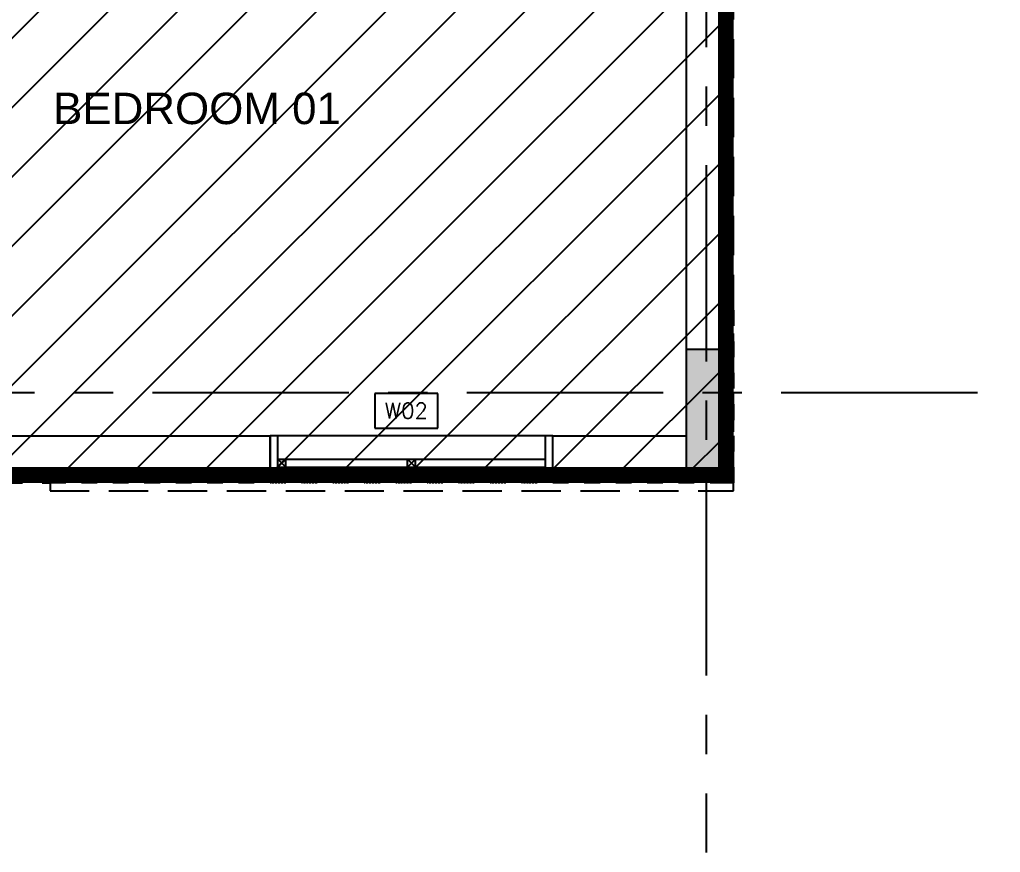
# Model space of a CAD drawing. Header units: centimetres. Extents: x -7408 to 35293, y -3951 to 3084.
# Drawn here: x -854 to -230, y 523 to 1053 of the extents above; entities that cross this region are included whole.
import ezdxf

# ---------------------------------------------------------------- set-up
doc = ezdxf.new("R2010")
doc.units = ezdxf.units.CM
doc.header["$LTSCALE"] = 100
doc.header["$MEASUREMENT"] = 0
doc.header["$PDMODE"] = 35
doc.header["$PDSIZE"] = 2
doc.linetypes.add('A0-01 FLOOR PLANS$0$HIDDEN', pattern=[0.375, 0.25, -0.125])
doc.linetypes.add('GRID$0$GRID$0$XREF GRID$0$GRIDS$0$CENTER', pattern=[2, 1.25, -0.25, 0.25, -0.25])
for name, color, linetype in [('A0-01 FLOOR PLANS$0$HIDDEN', 8, 'A0-01 FLOOR PLANS$0$HIDDEN'), ('A0-01 FLOOR PLANS$0$HIDDEN -03', 8, 'A0-01 FLOOR PLANS$0$HIDDEN'), ('A0-01 FLOOR PLANS$0$TEXT', 3, 'Continuous'), ('A0-01 FLOOR PLANS$0$TEXT-SCHED', 3, 'Continuous'), ('A0-01 FLOOR PLANS$0$WALL-01', 7, 'Continuous'), ('A0-01 FLOOR PLANS$0$WINDOW', 1, 'Continuous'), ('DCCA-USABLE AREA', 10, 'Continuous'), ('GRID$0$XREF GRID', 11, 'GRID$0$GRID$0$XREF GRID$0$GRIDS$0$CENTER'), ('XREF GF COL$0$COLUMN', 6, 'Continuous'), ('XREF GF COL$0$COLUMN HATCH', 201, 'Continuous')]:
    doc.layers.add(name, color=color, linetype=linetype)
doc.styles.add('A0-01 FLOOR PLANS$0$A0-01 GROUND FLOOR PLAN - For Entry modification$0$ROMANS', font='romans')
doc.styles.add('A0-01 FLOOR PLANS$0$ART-PS-1', font='arial.ttf', dxfattribs={"height": 20})
doc.dimstyles.new('A0-01 FLOOR PLANS$0$A0-01 GROUND FLOOR PLAN - For Entry modification$0$text', dxfattribs={"dimtxt": 18, "dimasz": 10, "dimexe": 10, "dimexo": 10, "dimgap": -6, "dimtad": 1, "dimtih": 1, "dimtoh": 1, "dimdec": 0, "dimdsep": 46, "dimtxsty": 'A0-01 FLOOR PLANS$0$A0-01 GROUND FLOOR PLAN - For Entry modification$0$ROMANS', "dimblk1": 'A0-01 FLOOR PLANS$0$A0-01 GROUND FLOOR PLAN - For Entry modification$0$_ARCHTICK', "dimblk2": 'A0-01 FLOOR PLANS$0$A0-01 GROUND FLOOR PLAN - For Entry modification$0$_ARCHTICK', "dimsah": 1, "dimcen": 25, "dimdle": 10, "dimse1": 1, "dimse2": 1, "dimsd1": 1, "dimsd2": 1, "dimclrd": 1, "dimclre": 1, "dimclrt": 2, "dimadec": 0, "dimazin": 0, "dimtfac": 1, "dimtdec": 0, "dimtmove": 2, "dimatfit": 3, "dimldrblk": 'A0-01 FLOOR PLANS$0$A0-01 GROUND FLOOR PLAN - For Entry modification$0$_ARCHTICK', "dimfxl": 1, "dimtolj": 1, "dimtzin": 0, "dimarcsym": 0})

# ---------------------------------------------------------------- blocks, each defined once
blk = doc.blocks.new('XREF GF COL')
at = {"layer": 'XREF GF COL$0$COLUMN HATCH'}
blk.add_hatch(color=256, dxfattribs=at).paths.add_polyline_path([(-10714.7, 843), (-10739.7, 843), (-10739.7, 763), (-10714.7, 763)])
at = {"layer": 'XREF GF COL$0$COLUMN'}
blk.add_lwpolyline([(-10739.7, 843), (-10714.7, 843), (-10714.7, 763), (-10739.7, 763)], close=True, dxfattribs=at)
blk = doc.blocks.new('GRID')
at = {"layer": 'GRID$0$XREF GRID'}
for p, q in [((-417.5, 2960.33, 0), (-417.5, 522.76)), ((-1969.8, 815.5), (-230.24, 815.5))]:
    blk.add_line(p, q, dxfattribs=at)
blk = doc.blocks.new('*D569')
at = {"layer": 'A0-01 FLOOR PLANS$0$TEXT-SCHED', "color": 1, "lineweight": -2, "transparency": 16777216}
for p, q in [((-588.15, 814.88), (-628.24, 814.88)), ((-628.24, 814.88), (-628.24, 792.88)), ((-588.15, 792.88), (-588.15, 814.88)), ((-628.24, 792.88), (-588.15, 792.88))]:
    blk.add_line(p, q, dxfattribs=at)
at = {"layer": 'Defpoints', "color": 0, "transparency": 16777216}
blk.add_point((-608.2, 803.88), dxfattribs=at)
blk.add_point((-608.2, 803.88), dxfattribs=at)
blk.add_point((-608.2, 803.88), dxfattribs=at)
at = {"layer": 'A0-01 FLOOR PLANS$0$TEXT-SCHED', "color": 2, "transparency": 16777216, "insert": (-608.2, 803.88), "char_height": 8, "width": 47.1429, "attachment_point": 5, "style": 'A0-01 FLOOR PLANS$0$A0-01 GROUND FLOOR PLAN - For Entry modification$0$ROMANS'}
blk.add_mtext('\\A1;{\\H1.25x;W02}', dxfattribs=at)
blk = doc.blocks.new('A0-01 FLOOR PLANS$0$A0-01 GROUND FLOOR PLAN - For Entry modification$0$_ARCHTICK')
at = {"color": 0, "linetype": 'ByBlock', "const_width": 0.15}
blk.add_lwpolyline([(-0.5, -0.5), (0.5, 0.5)], dxfattribs=at)
blk = doc.blocks.new('A0-01 FLOOR PLANS$0$ALW02')
at = {"layer": 'A0-01 FLOOR PLANS$0$WINDOW'}
for p, q in [((-520, 788), (-690, 788)), ((-690, 773), (-520, 773)), ((-690, 768), (-690, 773)), ((-690, 773), (-685, 768)), ((-690, 768), (-685, 773)), ((-690, 768), (-520, 768)), ((-685, 768), (-685, 773)), ((-607.5, 768), (-607.5, 773)), ((-607.5, 773), (-602.5, 768)), ((-607.5, 768), (-602.5, 773)), ((-607.5, 763), (-607.5, 768)), ((-602.5, 768), (-607.5, 763)), ((-602.5, 763), (-607.5, 768)), ((-602.5, 768), (-602.5, 773)), ((-602.5, 763), (-602.5, 768)), ((-525, 763), (-525, 768)), ((-525, 768), (-520, 763)), ((-525, 763), (-520, 768)), ((-520, 763), (-520, 768)), ((-690, 763), (-520, 763))]:
    blk.add_line(p, q, dxfattribs=at)
for points in [[(-690, 763), (-690, 788), (-695, 788), (-695, 763)], [(-515, 763), (-515, 788), (-520, 788), (-520, 763)]]:
    blk.add_lwpolyline(points, close=True, dxfattribs=at)
blk = doc.blocks.new('A0-01 FLOOR PLANS')
at = {"layer": 'A0-01 FLOOR PLANS$0$HIDDEN'}
for points in [[(-405, 858), (-405, 868), (-400, 868), (-400, 858)], [(-405, 838), (-405, 848), (-400, 848), (-400, 838)], [(-405, 818), (-405, 828), (-400, 828), (-400, 818)], [(-405, 798), (-405, 808), (-400, 808), (-400, 798)], [(-405, 778), (-405, 788), (-400, 788), (-400, 778)], [(-405, 758), (-405, 768), (-400, 768), (-400, 758)], [(-835, 763), (-825, 763), (-825, 758), (-835, 758)], [(-815, 763), (-805, 763), (-805, 758), (-815, 758)], [(-795, 763), (-785, 763), (-785, 758), (-795, 758)], [(-775, 763), (-765, 763), (-765, 758), (-775, 758)], [(-755, 763), (-745, 763), (-745, 758), (-755, 758)], [(-735, 763), (-725, 763), (-725, 758), (-735, 758)], [(-715, 763), (-705, 763), (-705, 758), (-715, 758)], [(-515, 763), (-505, 763), (-505, 758), (-515, 758)], [(-495, 763), (-485, 763), (-485, 758), (-495, 758)], [(-475, 763), (-465, 763), (-465, 758), (-475, 758)], [(-455, 763), (-445, 763), (-445, 758), (-455, 758)], [(-435, 763), (-425, 763), (-425, 758), (-435, 758)], [(-415, 763), (-405, 763), (-405, 758), (-415, 758)]]:
    blk.add_lwpolyline(points, close=True, dxfattribs=at)
at = {"layer": 'A0-01 FLOOR PLANS$0$HIDDEN', "color": 8, "linetype": 'A0-01 FLOOR PLANS$0$HIDDEN', "ltscale": 0.05}
for points in [[(-695, 763), (-685, 763), (-685, 758), (-695, 758)], [(-675, 763), (-665, 763), (-665, 758), (-675, 758)], [(-655, 763), (-645, 763), (-645, 758), (-655, 758)], [(-635, 763), (-625, 763), (-625, 758), (-635, 758)], [(-615, 763), (-605, 763), (-605, 758), (-615, 758)], [(-595, 763), (-585, 763), (-585, 758), (-595, 758)], [(-575, 763), (-565, 763), (-565, 758), (-575, 758)], [(-555, 763), (-545, 763), (-545, 758), (-555, 758)], [(-535, 763), (-525, 763), (-525, 758), (-535, 758)]]:
    blk.add_lwpolyline(points, close=True, dxfattribs=at)
at = {"layer": 'A0-01 FLOOR PLANS$0$HIDDEN -03'}
for p, q in [((-400, 753), (-400, 2648)), ((-990, 758), (-835, 758)), ((-835, 758), (-835, 753)), ((-835, 753), (-400, 753))]:
    blk.add_line(p, q, dxfattribs=at)
at = {"layer": 'A0-01 FLOOR PLANS$0$WALL-01'}
for p, q in [((-405, 763), (-405, 1288)), ((-430, 788), (-430, 1208)), ((-960, 788), (-695, 788)), ((-695, 763), (-695, 788)), ((-515, 763), (-515, 788)), ((-515, 788), (-430, 788)), ((-985, 763), (-695, 763)), ((-515, 763), (-405, 763))]:
    blk.add_line(p, q, dxfattribs=at)
blk.add_blockref('GRID', (0, 0), dxfattribs=at)
at = {"layer": 'A0-01 FLOOR PLANS$0$WINDOW'}
for name, p in [('XREF GF COL', (10309.7, 0)), ('A0-01 FLOOR PLANS$0$ALW02', (0, 0))]:
    blk.add_blockref(name, p, dxfattribs=at)
at = {"layer": 'A0-01 FLOOR PLANS$0$TEXT', "style": 'A0-01 FLOOR PLANS$0$ART-PS-1'}
blk.add_text('BEDROOM 01', height=20, dxfattribs=at).set_placement((-833.07, 986.36))
at = {"layer": 'A0-01 FLOOR PLANS$0$TEXT-SCHED'}
dim = blk.add_linear_dim(base=(-608.2, 803.88), p1=(-608.2, 803.88), p2=(-608.2, 803.88), text='{\\H1.25x;W02}', dimstyle='A0-01 FLOOR PLANS$0$A0-01 GROUND FLOOR PLAN - For Entry modification$0$text', override={"dimtxt": 8, "dimgap": -6, "dimclrt": 2}, dxfattribs=at)
dim.commit()
dim.dimension.update_dxf_attribs({"geometry": '*D569', "text_midpoint": (-608.2, 803.88), "dimtype": 160})

msp = doc.modelspace()

# ---------------------------------------------------------------- hatches: boundary and pattern name
at = {"true_color": 0x7aafdf}
h = msp.add_hatch(dxfattribs=at)
h.set_pattern_fill('ANSI31', color=143, scale=250)
h.paths.add_polyline_path([(-405, 2643), (-405, 763), (-685, 763), (-985, 763), (-985, 803), (-1780, 803), (-1780, 2708), (-1325, 2708), (-1325, 2153), (-985, 2153), (-985, 2643)])

# ---------------------------------------------------------------- linework, layer by layer
at = {"color": 6, "const_width": 10}
msp.add_lwpolyline([(-405, 2643), (-405, 763), (-685, 763), (-685, 763), (-985, 763), (-985, 803), (-1780, 803), (-1780, 2708), (-1325, 2708), (-1325, 2153), (-985, 2153), (-985, 2643)], close=True, dxfattribs=at)

# ---------------------------------------------------------------- block references
at = {"layer": 'DCCA-USABLE AREA'}
msp.add_blockref('A0-01 FLOOR PLANS', (0, 0), dxfattribs=at)

doc.saveas('drawing.dxf')
